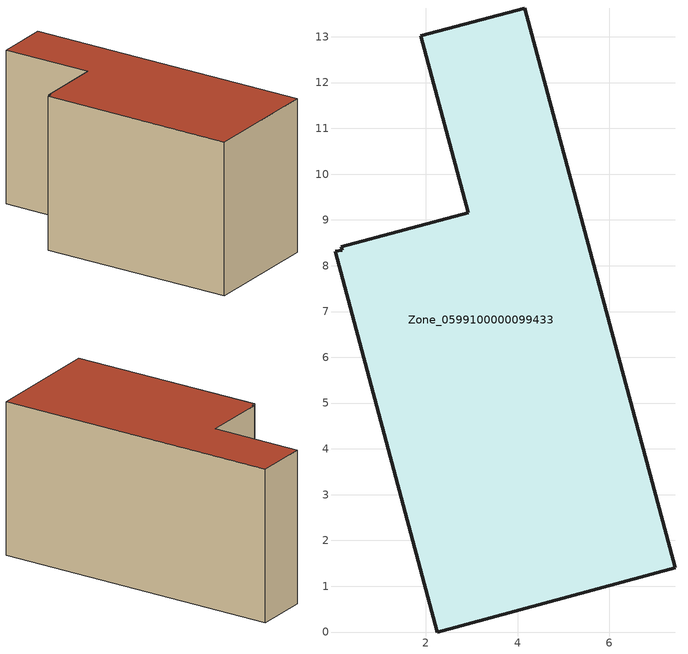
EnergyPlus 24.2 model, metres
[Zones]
Zone_0599100000099433
 floor ground (C_G): 2.25,0 0.01,8.32 0.17,8.34 0.15,8.41 2.92,9.16 1.89,13.02 4.16,13.63 7.45,1.4 z0
 wall outside (C_F): 7.45,1.4 4.16,13.63 1.89,13.02 2.92,9.16 0.15,8.41 0.17,8.34 0.01,8.32 2.25,0 7.45,1.4 z0:6.83
 roof outside (C_R): 0.01,8.32 2.25,0 7.45,1.4 4.16,13.63 1.89,13.02 2.92,9.16 0.15,8.41 0.17,8.34 z6.83
[BUILDING]
Pand.0599100000099433: North Axis=0; Terrain=City; Loads Convergence Tolerance Value=0.04; Temperature Convergence Tolerance Value=0.4; Solar Distribution=FullExterior; Maximum Number of Warmup Days=25; Minimum Number of Warmup Days=1
[Site:Location]
Rotterdam.The.Hague.AP_ZH_NLD Design_Conditions: Latitude=51.96; Longitude=4.45; Time Zone=1; Elevation=-4.5
[SITE:GROUNDTEMPERATURE:BUILDINGSURFACE]
18, 18, 18, 18, 18, 18, 18, 18, 18, 18, 18, 18
[MATERIAL] Thermal Absorptance=0.9; Solar Absorptance=0.7; Visible Absorptance=0.7
Name | Roughness | Thickness | Conductivity | Density | Specific Heat
G.TI.1975-1991 | MediumSmooth | 0.15 | 0.288461 | 540 | 1210
F.TI.1975-1991 | Rough | 0.3 | 0.230769 | 1920 | 840
R.TI.1975-1991 | MediumRough | 0.2 | 0.153846 | 1500 | 1000
[CONSTRUCTION]
C_G: G.TI.1975-1991
C_F: F.TI.1975-1991
C_R: R.TI.1975-1991
[ZONE]
Zone_0599100000099433: Type=1; Multiplier=1; Ceiling Height=Autocalculate; Volume=Autocalculate; Floor Area=autocalculate; Part of Total Floor Area=Yes
[ZONEINFILTRATION:DESIGNFLOWRATE]
Infil_Zone_0599100000099433: Zone or ZoneList or Space or SpaceList=Zone_0599100000099433; Schedule=AlwaysOn; Design Flow Rate Calculation Method=Flow/Area; Flow Rate per Floor Area=0.003; Constant Term Coefficient=1; Temperature Term Coefficient=0; Velocity Term Coefficient=0; Velocity Squared Term Coefficient=0
[HVACTEMPLATE:ZONE:IDEALLOADSAIRSYSTEM]
Zone_0599100000099433: Maximum Heating Supply Air Temperature=50; Minimum Cooling Supply Air Temperature=13; Maximum Heating Supply Air Humidity Ratio=0.0156; Minimum Cooling Supply Air Humidity Ratio=0.0077; Heating Limit=NoLimit; Cooling Limit=NoLimit; Dehumidification Control Type=ConstantSensibleHeatRatio; Cooling Sensible Heat Ratio=0.7; Dehumidification Setpoint=60; Humidification Control Type=None; Humidification Setpoint=30; Outdoor Air Method=None; Outdoor Air Flow Rate per Person=0.00944; Outdoor Air Flow Rate per Zone Floor Area=0; Outdoor Air Flow Rate per Zone=0; Demand Controlled Ventilation Type=None; Outdoor Air Economizer Type=NoEconomizer; Heat Recovery Type=None; Sensible Heat Recovery Effectiveness=0.7; Latent Heat Recovery Effectiveness=0.65
[ZONECONTROL:THERMOSTAT]
ThermostatControl_Zone_0599100000099433: Zone or ZoneList=Zone_0599100000099433; Control Type Schedule=DualSetpointControlType; Control 1=Thermostat_Zone_0599100000099433; Temperature Difference Between Cutout And Setpoint=0
[THERMOSTATSETPOINT:DUALSETPOINT]
Thermostat_Zone_0599100000099433: Heating Setpoint Temperature Schedule=HeatingSetpoint_Zone_0599100000099433; Cooling Setpoint Temperature Schedule=CoolingSetpoint_Zone_0599100000099433
[SCHEDULE:COMPACT]
HeatingSetpoint_Zone_0599100000099433: Through: 12/31, For: AllDays, Until: 24:00, 21
CoolingSetpoint_Zone_0599100000099433: Through: 12/31, For: AllDays, Until: 24:00, 24
DualSetpointControlType: Through: 12/31, For: AllDays, Until: 24:00, 4
AlwaysOn: Through: 12/31, For: AllDays, Until: 24:00, 1
